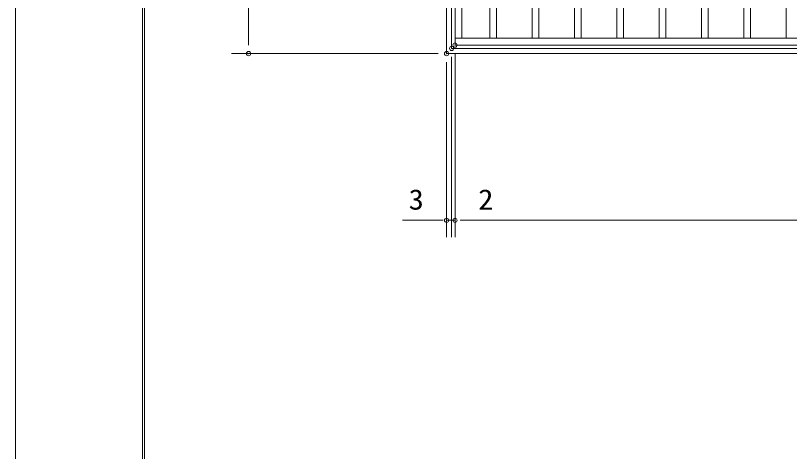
# Model space of a CAD drawing. Units: millimetres, scale not verified. Extents: x -1050 to 1050, y -742 to 742.
# Drawn here: x -1050 to -593, y -7.7 to 250 of the extents above; entities that cross this region are included whole.
import ezdxf
from ezdxf.enums import TextEntityAlignment as Align

# ---------------------------------------------------------------- set-up
doc = ezdxf.new("R2010")
doc.units = ezdxf.units.MM
doc.header["$LTSCALE"] = 5
doc.header["$PDMODE"] = 32
doc.header["$PDSIZE"] = 2.5
for name, color, linetype, lineweight in [('0-0_7-図\u3000枠', 4, 'Continuous', 9), ('0-1_寸法注釈', 2, 'Continuous', 9), ('0-5_DEFPOINTS', 134, 'Continuous', 9), ('0-6_枠', 7, 'Continuous', 9), ('0-7_蓋', 5, 'Continuous', 9)]:
    doc.layers.add(name, color=color, linetype=linetype, lineweight=lineweight)
doc.styles.add('ＭＳ ゴシック', font='')
doc.styles.get('ＭＳ ゴシック').set_extended_font_data('MS Gothic')

msp = doc.modelspace()

# ---------------------------------------------------------------- linework, layer by layer
at = {"layer": '0-0_7-図\u3000枠'}
for p, q in [((-975, -692.5), (-975, 692.5)), ((-973.75, -691.25), (-973.75, 691.25))]:
    msp.add_line(p, q, dxfattribs=at)
at = {"layer": '0-1_寸法注釈'}
for p, q in [((-912.363, 532.475), (-912.363, 232.475)), ((-800.45, 227.475), (-922.363, 227.475)), ((-792.45, 225.475), (-792.45, 118.953)), ((-792.45, 225.475), (-792.45, 118.953)), ((-790.45, 227.475), (-790.45, 118.953)), ((-790.45, 227.475), (-790.45, 118.953)), ((-795.45, 222.475), (-795.45, 118.953)), ((-800.45, 128.953), (-821.563, 128.953)), ((-797.45, 128.953), (-802.45, 128.953)), ((-792.45, 128.953), (-795.45, 128.953)), ((-792.45, 128.953), (-790.45, 128.953)), ((-787.45, 128.953), (-782.45, 128.953)), ((-785.45, 128.953), (199.55, 128.953)), ((-785.45, 128.953), (-764.337, 128.953))]:
    msp.add_line(p, q, dxfattribs=at)
at = {"layer": '0-5_DEFPOINTS'}
msp.add_lwpolyline([(-1050, -742.5), (-1050, 742.5), (1050, 742.5), (1050, -742.5)], close=True, dxfattribs=at)
for p in [(-790.45, 232.475), (-912.363, 227.475), (-795.45, 227.475), (-795.45, 227.475), (-792.45, 230.475), (-795.45, 128.953), (-790.45, 128.953)]:
    msp.add_point(p, dxfattribs=at)
at = {"layer": '0-6_枠'}
for p, q in [((-795.45, 537.475), (-795.45, 227.475)), ((-792.45, 534.475), (-792.45, 230.475)), ((-792.45, 230.475), (411.386, 230.475)), ((-795.45, 227.475), (409.55, 227.475))]:
    msp.add_line(p, q, dxfattribs=at)
at = {"layer": '0-7_蓋'}
for p, q in [((-790.45, 232.475), (-790.45, 532.475)), ((-786.45, 236.475), (-786.45, 528.475)), ((-769.95, 528.475), (-769.95, 236.475)), ((-765.95, 528.475), (-765.95, 236.475)), ((-744.95, 528.475), (-744.95, 236.475)), ((-740.95, 528.475), (-740.95, 236.475)), ((-719.95, 528.475), (-719.95, 236.475)), ((-715.95, 528.475), (-715.95, 236.475)), ((-694.95, 528.475), (-694.95, 236.475)), ((-690.95, 528.475), (-690.95, 236.475)), ((-669.95, 528.475), (-669.95, 236.475)), ((-665.95, 528.475), (-665.95, 236.475)), ((-644.95, 528.475), (-644.95, 236.475)), ((-640.95, 528.475), (-640.95, 236.475)), ((-619.95, 528.475), (-619.95, 236.475)), ((-615.95, 528.475), (-615.95, 236.475)), ((-594.95, 528.475), (-594.95, 236.475)), ((-790.45, 236.475), (204.55, 236.475)), ((-790.45, 232.475), (204.55, 232.475))]:
    msp.add_line(p, q, dxfattribs=at)
at = {"layer": '0-7_蓋', "color": 7}
msp.add_point((-790.45, 232.475), dxfattribs=at)

# ---------------------------------------------------------------- texts
at = {"layer": '0-1_寸法注釈', "color": 7, "style": 'ＭＳ ゴシック', "width": 1.1}
for s, p in [('3', (-817.873, 131.64)), ('2', (-776.76, 131.64))]:
    msp.add_text(s, height=12.02, dxfattribs=at).set_placement(p, align=Align.BOTTOM_LEFT)

doc.saveas('drawing.dxf')
